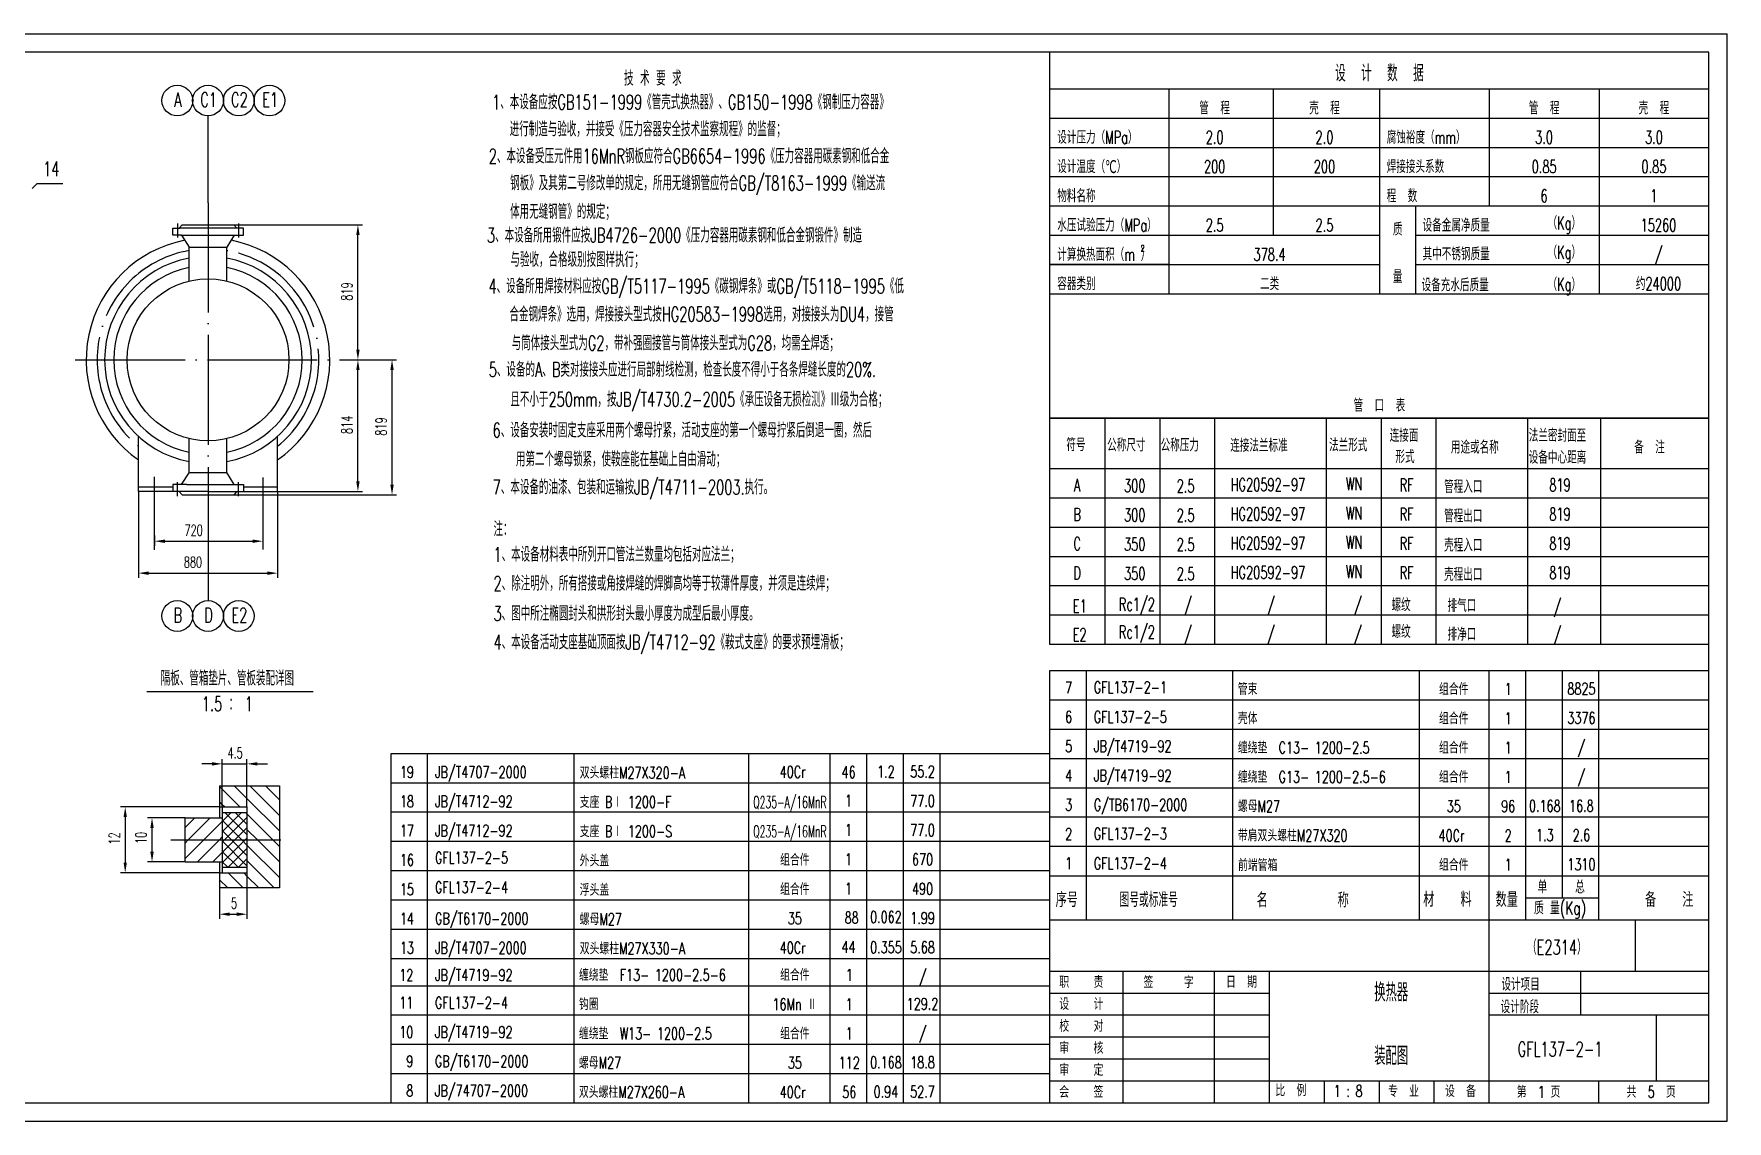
# Model space of a CAD drawing. Extents: x -955 to 1252, y 69 to 1417.
# Drawn here: x -147.1 to 315.5, y 814.5 to 1111.5 of the extents above; entities that cross this region are included whole.
import ezdxf
from ezdxf.enums import TextEntityAlignment as Align

# ---------------------------------------------------------------- set-up
doc = ezdxf.new("R2010")
doc.units = 0
doc.header["$MEASUREMENT"] = 0
doc.linetypes.add('DASHDOT-M', pattern=[36, 30, -3, 0, -3])
doc.layers.get('0').update_dxf_attribs({"linetype": 'CONTINUOUS'})
for name, color, linetype in [('CDR_DWG1', 4, 'CONTINUOUS'), ('CDR_DWG2', 2, 'CONTINUOUS'), ('CDR_DWG3', 1, 'DASHDOT-M')]:
    doc.layers.add(name, color=color, linetype=linetype)
doc.styles.add('HZ', font='romans', dxfattribs={"width": 0.7, "bigfont": 'hz'})

msp = doc.modelspace()

# ---------------------------------------------------------------- linework, layer by layer
for p, q in [((-525.52, 1111.53), (315.48, 1111.53)), ((-525.52, 1111.53), (315.48, 1111.53)), ((315.48, 814.53), (315.48, 1111.53)), ((-99.52, 1065.39), (-99.52, 1089.11)), ((130.48, 1088.53), (310.48, 1088.53)), ((130.48, 1080.53), (310.48, 1080.53)), ((-147.59, 1069.26), (-146.17, 1070.67)), ((-146.17, 1070.67), (-139.17, 1070.67)), ((130.48, 1072.53), (310.48, 1072.53)), ((130.48, 1064.53), (310.48, 1064.53)), ((230.48, 1040.53), (230.48, 1064.53)), ((-92.44, 1059.37), (-57.32, 1059.37)), ((-58.57, 1025.29), (-58.57, 1056.57)), ((130.48, 1056.53), (220.48, 1056.53)), ((230.48, 1056.53), (310.48, 1056.53)), ((130.48, 1048.53), (220.48, 1048.53)), ((162.94, 1048.53), (130.48, 1048.53)), ((230.48, 1048.53), (310.48, 1048.53)), ((130.48, 1040.53), (310.48, 1040.53)), ((130.48, 1040.53), (310.48, 1040.53)), ((130.48, 1040.53), (310.48, 1040.53)), ((130.48, 1040.53), (220.48, 1040.53)), ((220.48, 1040.53), (310.48, 1040.53)), ((-63.17, 1022.49), (-57.32, 1022.49)), ((-56.65, 1022.49), (-48, 1022.49)), ((-58.57, 989.32), (-58.57, 1019.69)), ((-49.25, 988.4), (-49.25, 1019.69)), ((130.48, 1006.53), (310.48, 1006.53)), ((310.48, 992.72), (130.48, 992.72)), ((-118.52, 986.52), (-118.52, 962.97)), ((-92.44, 985.6), (-48, 985.6)), ((-80.52, 986.52), (-80.52, 962.97)), ((-80.52, 986.52), (-57.32, 986.52)), ((-114.11, 970.62), (-114.11, 984.1)), ((-84.52, 984.1), (-84.52, 970.68)), ((310.48, 984.72), (130.48, 984.72)), ((-99.52, 980.17), (-99.52, 956.71)), ((310.48, 976.72), (130.48, 976.72)), ((-114.11, 974.49), (-114.11, 971.7)), ((-111.31, 972.95), (-87.32, 972.95)), ((-84.52, 974.49), (-84.52, 971.7)), ((310.48, 968.72), (130.48, 968.72)), ((-115.72, 964.22), (-83.32, 964.22)), ((310.48, 960.72), (130.48, 960.72)), ((310.48, 952.72), (130.48, 952.72)), ((130.47, 937.62), (310.47, 937.62)), ((130.47, 929.62), (310.47, 929.62)), ((130.47, 921.62), (310.47, 921.62)), ((-98.42, 912.13), (-101.22, 912.13)), ((-95.62, 900.37), (-95.62, 913.38)), ((-95.62, 912.13), (-88.87, 912.13)), ((-88.87, 900.37), (-88.87, 913.38)), ((-86.07, 912.13), (-83.27, 912.13)), ((130.47, 913.62), (310.47, 913.62)), ((-49.52, 906.98), (130.48, 906.98)), ((-95.62, 905.2), (-96.37, 905.95)), ((-90.79, 900.37), (-95.62, 905.2)), ((-88.87, 902.69), (-92.33, 906.16)), ((-79.99, 893.82), (-88.87, 902.69)), ((-79.99, 898.06), (-88.09, 906.16)), ((-79.99, 902.3), (-83.85, 906.16)), ((130.47, 905.62), (310.47, 905.62)), ((-96.37, 900.37), (-123.39, 900.37)), ((-122.14, 897.57), (-122.14, 885.17)), ((-95.62, 900.96), (-96.37, 901.71)), ((-95.03, 900.37), (-95.62, 900.96)), ((-90.34, 898.87), (-95.62, 893.59)), ((-93.17, 898.87), (-95.62, 896.42)), ((-88.87, 897.51), (-95.01, 891.37)), ((-88.87, 892.79), (-94.95, 898.87)), ((-88.87, 895.62), (-92.12, 898.87)), ((-88.87, 898.45), (-89.29, 898.87)), ((-81.79, 891.37), (-88.87, 898.45)), ((-49.52, 898.98), (130.48, 898.98)), ((130.47, 897.62), (310.47, 897.62)), ((-105.8, 897.37), (-116.07, 897.37)), ((-114.82, 888.17), (-114.82, 894.57)), ((-105.8, 894.73), (-103.15, 897.37)), ((-104.91, 891.37), (-98.91, 897.37)), ((-100.67, 891.37), (-95.62, 896.42)), ((-90.27, 891.37), (-95.62, 896.71)), ((-93.1, 891.37), (-95.62, 893.88)), ((-88.87, 894.69), (-92.18, 891.37)), ((-86.03, 891.37), (-88.87, 894.21)), ((-105.8, 886.24), (-100.67, 891.37)), ((-105.8, 890.48), (-104.91, 891.37)), ((-102.42, 885.37), (-96.42, 891.37)), ((-96.42, 891.37), (-95.62, 892.18)), ((-95.01, 891.37), (-95.62, 890.76)), ((-92.18, 891.37), (-95.62, 887.94)), ((-89.35, 891.37), (-95.62, 885.11)), ((-88.87, 884.31), (-95.62, 891.06)), ((-91.26, 883.87), (-95.62, 888.23)), ((-88.87, 889.03), (-94.02, 883.87)), ((-88.87, 887.13), (-93.1, 891.37)), ((-88.87, 889.96), (-90.27, 891.37)), ((-88.87, 891.86), (-89.35, 891.37)), ((-79.99, 881.09), (-88.87, 889.96)), ((-79.99, 885.33), (-86.03, 891.37)), ((-79.99, 889.58), (-81.79, 891.37)), ((-49.52, 890.98), (130.48, 890.98)), ((130.47, 889.62), (310.47, 889.62)), ((-105.8, 885.37), (-116.07, 885.37)), ((-98.18, 885.37), (-95.62, 887.94)), ((-94.09, 883.87), (-95.62, 885.4)), ((-88.87, 886.2), (-91.2, 883.87)), ((-81.41, 878.27), (-88.87, 885.72)), ((-96.37, 882.37), (-123.39, 882.37)), ((-96.37, 882.37), (-88.87, 882.37)), ((-94.14, 878.27), (-96.37, 880.49)), ((-89.9, 878.27), (-94, 882.37)), ((-88.87, 881.48), (-89.76, 882.37)), ((-88.87, 882.37), (-88.87, 869.81)), ((-85.66, 878.27), (-88.87, 881.48)), ((-49.52, 882.98), (130.48, 882.98)), ((130.47, 881.53), (310.47, 881.53)), ((130.47, 881.53), (310.47, 881.53)), ((280.47, 875.53), (280.47, 881.53)), ((-96.37, 878.27), (-96.37, 869.81)), ((-49.52, 874.98), (130.48, 874.98)), ((260.47, 875.53), (280.47, 875.53)), ((-93.57, 871.06), (-91.67, 871.06)), ((-49.52, 866.98), (130.48, 866.98)), ((130.48, 869.53), (310.48, 869.53)), ((250.47, 819.53), (250.47, 869.53)), ((290.47, 855.53), (290.47, 869.53)), ((-49.52, 819.53), (-49.52, 859)), ((-49.52, 858.98), (130.48, 858.98)), ((-49.53, 851.53), (130.47, 851.53)), ((-49.52, 851.53), (130.48, 851.53)), ((130.47, 855.53), (310.47, 855.53)), ((150.47, 819.53), (150.47, 855.53)), ((175.47, 819.53), (175.47, 855.53)), ((190.47, 819.53), (190.47, 855.53)), ((275.47, 843.53), (275.47, 855.53)), ((130.47, 849.53), (190.47, 849.53)), ((250.47, 849.53), (310.47, 849.53)), ((-49.53, 843.53), (130.47, 843.53)), ((130.47, 843.53), (190.47, 843.53)), ((250.47, 843.53), (310.47, 843.53)), ((296.1, 843.53), (296.1, 825.53)), ((130.47, 837.53), (190.47, 837.53)), ((-49.53, 835.53), (130.47, 835.53)), ((130.47, 831.53), (190.47, 831.53)), ((-49.53, 827.53), (130.47, 827.53)), ((130.47, 825.53), (310.47, 825.53)), ((205.47, 819.53), (205.47, 825.53)), ((220.47, 819.53), (220.47, 825.53)), ((235.47, 819.53), (235.47, 825.53)), ((280.47, 819.53), (280.47, 825.53)), ((-525.52, 814.53), (315.48, 814.53))]:
    msp.add_line(p, q)
for points in [[(-59.04, 1056.57), (-58.1, 1056.57), (-58.57, 1059.37)], [(-59.04, 1025.29), (-58.1, 1025.29), (-58.57, 1022.49)], [(-59.04, 1019.69), (-58.1, 1019.69), (-58.57, 1022.49)], [(-49.72, 1019.69), (-48.79, 1019.69), (-49.25, 1022.49)], [(-59.04, 989.32), (-58.1, 989.32), (-58.57, 986.52)], [(-49.72, 988.4), (-48.79, 988.4), (-49.25, 985.6)], [(-111.31, 973.41), (-111.31, 972.48), (-114.11, 972.95)], [(-87.32, 973.41), (-87.32, 972.48), (-84.52, 972.95)], [(-115.72, 964.69), (-115.72, 963.75), (-118.52, 964.22)], [(-83.32, 964.69), (-83.32, 963.75), (-80.52, 964.22)], [(-98.42, 912.59), (-98.42, 911.66), (-95.62, 912.13)], [(-86.07, 912.59), (-86.07, 911.66), (-88.87, 912.13)], [(-122.6, 897.57), (-121.67, 897.57), (-122.14, 900.37)], [(-115.29, 894.57), (-114.35, 894.57), (-114.82, 897.37)], [(-115.29, 888.17), (-114.35, 888.17), (-114.82, 885.37)], [(-122.6, 885.17), (-121.67, 885.17), (-122.14, 882.37)], [(-93.57, 871.53), (-93.57, 870.59), (-96.37, 871.06)], [(-91.67, 871.53), (-91.67, 870.59), (-88.87, 871.06)]]:
    msp.add_solid(points)
at = {"layer": 'CDR_DWG1'}
for p, q in [((310.48, 1106.53), (-500.52, 1106.53)), ((130.48, 944.72), (130.48, 1106.53)), ((310.48, 819.53), (310.48, 1106.53)), ((130.48, 1096.53), (310.48, 1096.53)), ((162.94, 1096.53), (162.94, 1040.53)), ((191.46, 1096.53), (191.46, 1056.53)), ((220.48, 1096.53), (220.48, 1040.53)), ((250.48, 1096.53), (250.48, 1064.53)), ((280.48, 1096.53), (280.48, 1040.53)), ((-107.4, 1058.45), (-106.59, 1059.37)), ((-106.59, 1059.37), (-92.44, 1059.37)), ((-91.64, 1058.45), (-92.44, 1059.37)), ((-109.17, 1056.52), (-109.17, 1058.45)), ((-109.17, 1058.45), (-107.24, 1058.45)), ((-106.8, 1056.52), (-109.17, 1056.52)), ((-89.86, 1058.45), (-107.35, 1058.45)), ((-106.93, 1056.52), (-89.86, 1056.52)), ((-106.8, 1056.52), (-104.67, 1053.31)), ((-92.38, 1056.52), (-94.37, 1053.29)), ((-89.86, 1056.52), (-89.86, 1058.45)), ((-104.67, 1044), (-104.67, 1053.35)), ((-104.57, 1053.29), (-94.37, 1053.29)), ((-94.37, 1044), (-94.37, 1053.35)), ((310.48, 1006.53), (130.48, 1006.53)), ((145.48, 1006.53), (145.48, 944.72)), ((160.48, 1006.53), (160.48, 944.72)), ((175.48, 1006.53), (175.48, 944.72)), ((205.92, 1006.53), (205.92, 944.72)), ((220.92, 1006.53), (220.92, 944.72)), ((235.92, 1006.53), (235.92, 944.72)), ((260.92, 1006.53), (260.92, 944.72)), ((280.92, 1006.53), (280.92, 944.72)), ((-118.52, 986.52), (-118.52, 1001.58)), ((-104.67, 991.68), (-104.67, 1000.97)), ((-94.37, 991.68), (-94.37, 1000.97)), ((-80.52, 986.52), (-80.52, 1001.58)), ((-106.8, 988.45), (-104.67, 991.66)), ((-104.57, 991.68), (-94.37, 991.68)), ((-92.38, 988.45), (-94.37, 991.68)), ((-109.17, 987.72), (-118.52, 987.72)), ((-99.52, 986.52), (-118.52, 986.52)), ((-105.31, 988.45), (-109.17, 988.45)), ((-109.17, 988.45), (-109.17, 986.52)), ((-107.4, 986.52), (-106.59, 985.6)), ((-106.59, 985.6), (-92.44, 985.6)), ((-105.31, 988.45), (-93.72, 988.45)), ((-100.16, 985.6), (-92.36, 985.6)), ((-99.52, 986.52), (-80.52, 986.52)), ((-93.72, 988.45), (-89.86, 988.45)), ((-91.64, 986.52), (-92.44, 985.6)), ((-91.55, 986.52), (-92.36, 985.6)), ((-89.86, 988.45), (-89.86, 986.52)), ((-80.52, 987.72), (-89.86, 987.72)), ((-80.52, 986.52), (-80.52, 987.72)), ((310.48, 944.72), (130.48, 944.72)), ((130.47, 819.53), (130.47, 937.62)), ((140.47, 869.53), (140.47, 937.62)), ((180.47, 869.53), (180.47, 937.62)), ((231.47, 869.53), (231.47, 937.62)), ((250.47, 869.53), (250.47, 937.62)), ((260.47, 869.53), (260.47, 937.62)), ((270.47, 875.53), (270.47, 937.62)), ((280.47, 869.53), (280.47, 937.62)), ((-49.52, 914.98), (130.48, 914.98)), ((-49.52, 858.98), (-49.52, 914.98)), ((-39.52, 819.53), (-39.52, 914.98)), ((0.48, 819.53), (0.48, 914.98)), ((48.22, 819.53), (48.22, 914.98)), ((70.48, 819.53), (70.48, 914.98)), ((80.48, 819.53), (80.48, 914.98)), ((90.48, 819.53), (90.48, 914.98)), ((100.48, 819.53), (100.48, 914.98)), ((-96.37, 906.16), (-79.99, 906.16)), ((-96.37, 906.16), (-96.37, 897.37)), ((-79.99, 906.16), (-79.99, 878.27)), ((-96.37, 900.37), (-88.87, 900.37)), ((-95.62, 900.37), (-95.62, 882.37)), ((-95.62, 898.87), (-88.87, 898.87)), ((-88.87, 900.37), (-88.87, 882.37)), ((-105.8, 885.37), (-105.8, 897.37)), ((-105.8, 897.37), (-95.62, 897.37)), ((-105.8, 885.37), (-95.62, 885.37)), ((-96.37, 885.37), (-96.37, 878.27)), ((-95.62, 883.87), (-88.87, 883.87)), ((-79.99, 878.27), (-96.37, 878.27)), ((130.48, 869.53), (310.48, 869.53)), ((250.47, 819.53), (250.47, 869.53)), ((-500.52, 819.53), (310.48, 819.53))]:
    msp.add_line(p, q, dxfattribs=at)
msp.add_circle((-99.52, 1022.49), 22.12, dxfattribs=at)
for radius, start, end in [(33.28, 101.0374, 235.1806), (33.28, 304.8194, 78.9386), (28.25, 100.5143, 259.4964), (28.25, 280.5036, 79.5116), (25.74, 101.5556, 258.4562), (25.74, 281.5438, 78.473)]:
    msp.add_arc((-99.52, 1022.49), radius, start, end, dxfattribs=at)
at = {"layer": 'CDR_DWG2'}
msp.add_line((-116.27, 931.89), (-70.79, 931.89), dxfattribs=at)
for centre in [(-107.91, 1093.31), (-99.52, 1093.31), (-91.12, 1093.31), (-82.73, 1093.31), (-107.91, 952.52), (-99.52, 952.52), (-91.12, 952.52)]:
    msp.add_circle(centre, 4.2, dxfattribs=at)
at = {"layer": 'CDR_DWG3', "linetype": 'DASHDOT-M'}
for p, q in [((-99.52, 1065.39), (-99.52, 980.17)), ((-107.89, 1059.74), (-107.89, 1055.88)), ((-91.15, 1059.74), (-91.15, 1055.88)), ((-135.8, 1022.49), (-56.65, 1022.49)), ((-114.11, 984.1), (-114.11, 990.53)), ((-84.52, 990.38), (-84.52, 984.1)), ((-107.89, 985.23), (-107.89, 989.09)), ((-91.15, 985.23), (-91.15, 989.09)), ((-109.67, 891.37), (-76.88, 891.37))]:
    msp.add_line(p, q, dxfattribs=at)
for start, end in [(99.8039, 231.1288), (308.8712, 80.2202)]:
    msp.add_arc((-99.52, 1022.49), 30.28, start, end, dxfattribs=at)

# ---------------------------------------------------------------- texts
at = {"style": 'HZ'}
for s, height, width, p in [('          技 术 要 求', 4, 0.65, (-5.25, 1097.4)), ('1、本设备应按GB151-1999《管壳式换热器》、GB150-1998《钢制压力容器》', 4, 0.65, (-21.91, 1090.91)), ('  进行制造与验收，并接受《压力容器安全技术监察规程》的监督；', 4, 0.65, (-20.67, 1083.53)), ('设计压力（MPa）', 3.5, 0.65, (132.48, 1081.53)), ('腐蚀裕度（mm）', 3.5, 0.65, (222.48, 1081.53)), ('2、本设备受压元件用16MnR钢板应符合GB6654-1996《压力容器用碳素钢和低合金', 4, 0.65, (-22.83, 1076.16)), ('钢板》及其第二号修改单的规定，所用无缝钢管应符合GB/T8163-1999《输送流', 4, 0.65, (-16.98, 1068.78)), ('设计温度（℃）', 3.5, 0.65, (132.48, 1073.53)), ('焊接接头系数', 3.5, 0.65, (222.48, 1073.53)), ('物料名称', 3.5, 0.65, (132.48, 1065.53)), ('程  数', 3.5, 0.65, (222.48, 1065.53)), ('体用无缝钢管》的规定；', 4, 0.65, (-16.98, 1060.98)), ('水压试验压力（MPa）', 3.5, 0.65, (132.48, 1057.53)), ('设备金属净质量', 3.5, 0.65, (232.29, 1057.51)), ('（Kg）', 3.5, 0.65, (266.42, 1058.12)), ('3、本设备所用锻件应按JB4726-2000《压力容器用碳素钢和低合金钢锻件》制造', 4, 0.65, (-23.32, 1054.52)), ('与验收，合格级别按图样执行；', 4, 0.65, (-16.9, 1047.89)), ('计算换热面积（m ）', 3.5, 0.65, (132.48, 1049.53)), ('2', 1.75, 0.65, (155.25, 1052.07)), ('其中不锈钢质量', 3.5, 0.65, (232.29, 1049.65)), ('（Kg）', 3.5, 0.65, (266.42, 1050.12)), ('容器类别', 3.5, 0.65, (132.48, 1041.53)), ('4、设备所用焊接材料应按GB/T5117-1995《碳钢焊条》或GB/T5118-1995《低', 4, 0.65, (-22.91, 1040.63)), ('设备充水后质量', 3.5, 0.65, (232.02, 1041.19)), ('（Kg）', 3.5, 0.65, (266.42, 1041.35)), ('合金钢焊条》选用，焊接接头型式按HG20583-1998选用，对接接头为DU4，接管', 4, 0.65, (-17.17, 1032.94)), ('与筒体接头型式为G2，带补强圈接管与筒体接头型式为G28，均需全焊透；', 4, 0.65, (-16.57, 1025.08)), ('5、设备的A、B类对接接头应进行局部射线检测，检查长度不得小于各条焊缝长度的20%.', 4, 0.65, (-22.83, 1017.85)), ('且不小于250mm，按JB/T4730.2-2005《承压设备无损检测》Ⅲ级为合格；', 4, 0.65, (-16.92, 1009.7)), ('6、设备安装时固定支座采用两个螺母拧紧，活动支座的第一个螺母拧紧后倒退一圈，然后', 4, 0.65, (-21.77, 1001.27)), ('连接面', 3.5, 0.65, (223.3, 1000.09)), ('法兰密封面至', 3.5, 0.65, (261.28, 1000.09)), ('符号', 3.5, 0.65, (134.96, 997.56)), ('公称尺寸', 3.5, 0.65, (146.11, 997.46)), ('公称压力', 3.5, 0.65, (160.72, 997.46)), ('连接法兰标准', 3.5, 0.65, (179.73, 997.36)), ('法兰形式', 3.5, 0.65, (206.73, 997.46)), ('用途或名称', 3.5, 0.65, (240.01, 996.88)), ('备  注', 3.5, 0.65, (290.1, 996.88)), ('  用第二个螺母锁紧，使鞍座能在基础上自由滑动；', 4, 0.65, (-18.97, 993.36)), (' 形式', 3.5, 0.65, (223.3, 994.27)), ('设备中心距离', 3.5, 0.65, (261.28, 994.1)), ('7、本设备的油漆、包装和运输按JB/T4711-2003.执行。', 4, 0.65, (-21.75, 985.71)), ('WN', 3.5, 0.65, (211.33, 986.87)), ('RF', 3.5, 0.65, (226, 986.57)), ('管程入口', 3.5, 0.65, (238.15, 986.11)), ('819', 3.5, 0.65, (266.89, 986.57)), ('WN', 3.5, 0.65, (211.33, 978.87)), ('RF', 3.5, 0.65, (226, 978.57)), ('管程出口', 3.5, 0.65, (238.15, 978.11)), ('819', 3.5, 0.65, (266.89, 978.57)), ('注：', 4, 0.65, (-21.52, 974.3)), ('1、本设备材料表中所列开口管法兰数量均包括对应法兰；', 4, 0.65, (-21.53, 967.35)), ('WN', 3.5, 0.65, (211.33, 970.87)), ('RF', 3.5, 0.65, (226, 970.57)), ('壳程入口', 3.5, 0.65, (238.15, 970.11)), ('819', 3.5, 0.65, (266.89, 970.57)), ('880', 3, 0.65, (-106.14, 965.72)), ('2、除注明外，所有搭接或角接焊缝的焊脚高均等于较薄件厚度，并须是连续焊；', 4, 0.65, (-21.53, 959.43)), ('WN', 3.5, 0.65, (211.33, 962.87)), ('RF', 3.5, 0.65, (226, 962.57)), ('壳程出口', 3.5, 0.65, (238.15, 962.11)), ('819', 3.5, 0.65, (266.89, 962.57)), ('Rc1/2', 3.5, 0.65, (149.31, 953.97)), ('/', 3.5, 0.65, (167.15, 953.83)), ('/', 3.5, 0.65, (189.78, 953.83)), ('/', 3.5, 0.65, (213.53, 953.83)), ('螺纹', 3.5, 0.65, (223.78, 953.81)), ('3、图中所注椭圆封头和拱形封头最小厚度为成型后最小厚度。', 4, 0.65, (-21.53, 951.2)), ('E1', 3.5, 0.65, (136.71, 953.5)), ('排气口', 3.5, 0.65, (239.1, 953.63)), ('/', 3.5, 0.65, (268.01, 953.32)), ('E2', 3.5, 0.65, (136.71, 945.66)), ('Rc1/2', 3.5, 0.65, (149.31, 946.38)), ('/', 3.5, 0.65, (167.15, 945.98)), ('/', 3.5, 0.65, (189.78, 945.98)), ('/', 3.5, 0.65, (213.53, 945.98)), ('螺纹', 3.5, 0.65, (223.78, 946.52)), ('排净口', 3.5, 0.65, (239.1, 945.78)), ('/', 3.5, 0.65, (268.01, 945.77)), ('4、本设备活动支座基础顶面按JB/T4712-92《鞍式支座》的要求预埋滑板；', 4, 0.65, (-21.52, 943.39)), ('GFL137-2-1', 3.2, 0.7, (142.47, 931.43)), ('管束', 3.2, 0.7, (181.81, 930.96)), ('GFL137-2-5', 3.2, 0.7, (142.47, 923.34)), ('壳体', 3.2, 0.7, (181.81, 922.96)), ('4.5', 3, 0.65, (-94.19, 913.63)), ('JB/T4719-92', 3.2, 0.7, (142.47, 915.34)), ('缠绕垫  C13- 1200-2.5', 3.2, 0.7, (181.81, 914.96)), ('JB/T4707-2000', 3.2, 0.7, (-37.52, 908.27)), ('双头螺柱M27X320-A', 3.2, 0.7, (2.02, 908.1)), ('JB/T4719-92', 3.2, 0.7, (142.47, 907.34)), ('缠绕垫  G13- 1200-2.5-6', 3.2, 0.7, (181.81, 906.96)), ('JB/T4712-92', 3.2, 0.7, (-37.52, 900.27)), ('支座 BⅠ 1200-F', 3.2, 0.7, (2.02, 900.1)), ('G/TB6170-2000', 3.2, 0.7, (142.47, 899.34)), ('螺母M27', 3.2, 0.7, (181.81, 898.96)), ('JB/T4712-92', 3.2, 0.7, (-37.52, 892.27)), ('支座 BⅠ 1200-S', 3.2, 0.7, (2.02, 892.1)), ('GFL137-2-3', 3.2, 0.7, (142.47, 891.43)), ('带肩双头螺柱M27X320', 3.2, 0.7, (181.81, 890.96)), ('GFL137-2-5', 3.2, 0.7, (-37.52, 884.88)), ('外头盖', 3.2, 0.7, (2.02, 884.1)), ('GFL137-2-4', 3.2, 0.7, (142.47, 883.34)), ('前端管箱', 3.2, 0.7, (181.86, 882.87)), ('GFL137-2-4', 3.2, 0.7, (-37.52, 876.79)), ('浮头盖', 3.2, 0.7, (2.02, 876.1)), ('单', 3.5, 0.7, (263.65, 876.78)), ('总', 3.5, 0.7, (273.92, 876.73)), ('5', 3, 0.65, (-93.27, 872.56)), ('序号', 4, 0.8, (132.04, 873.01)), ('图号或标准号', 4, 0.7, (149.49, 873.03)), ('名        称', 4, 0.8, (186.96, 872.91)), ('材   料', 4, 0.8, (232.44, 873.08)), ('数量', 4, 0.8, (252.23, 873.03)), ('质 量(Kg)', 3.5, 0.7, (262.71, 871.01)), ('备   注', 4, 0.8, (293.04, 873.03)), ('GB/T6170-2000', 3.2, 0.7, (-37.52, 868.27)), ('螺母M27', 3.2, 0.7, (2.02, 868.1)), ('JB/T4707-2000', 3.2, 0.7, (-37.52, 860.27)), ('双头螺柱M27X330-A', 3.2, 0.7, (2.02, 860.1)), ('（E2314）', 4, 0.65, (260.85, 860.03)), ('JB/T4719-92', 3.2, 0.7, (-37.52, 852.82)), ('缠绕垫  F13- 1200-2.5-6', 3.2, 0.7, (1.82, 852.87)), ('职    责', 3.2, 0.7, (133.03, 850.92)), ('签     字', 3.2, 0.7, (156.04, 850.87)), ('日  期', 3.2, 0.7, (178.59, 850.96)), ('设计项目', 3.5, 0.65, (253.82, 850.15)), ('GFL137-2-4', 3.2, 0.7, (-37.53, 845.26)), ('钩圈', 3.2, 0.7, (1.81, 844.87)), ('设    计', 3.2, 0.7, (133.03, 844.92)), ('设计阶段', 3.5, 0.65, (253.61, 844)), ('校    对', 3.2, 0.7, (133.03, 838.92)), ('JB/T4719-92', 3.2, 0.7, (-37.53, 837.26)), ('缠绕垫  W13- 1200-2.5', 3.2, 0.7, (1.81, 836.87)), ('GB/T6170-2000', 3.2, 0.7, (-37.53, 829.26)), ('审    核', 3.2, 0.7, (133.03, 832.92)), ('GFL137-2-1', 4, 0.65, (258.25, 832.21)), ('螺母M27', 3.2, 0.7, (1.81, 828.87)), ('审    定', 3.2, 0.7, (133.03, 826.92)), ('JB/74707-2000', 3.2, 0.7, (-37.53, 821.26)), ('双头螺柱M27X260-A', 3.2, 0.7, (1.81, 820.87)), ('会    签', 3.2, 0.7, (133.03, 820.92)), ('比  例', 3.2, 0.7, (192.06, 821.34)), ('1 : 8', 3.2, 0.7, (208.02, 821.16)), ('专  业', 3.2, 0.7, (222.84, 821.13)), ('设  备', 3.2, 0.7, (238.41, 821.13)), ('第  1 页', 3.2, 0.7, (258.01, 820.93)), ('共  5  页', 3.2, 0.7, (288.01, 820.93))]:
    msp.add_text(s, height=height, dxfattribs=dict(at, width=width)).set_placement(p)
for s, height, width, p in [('设  计  数  据', 4.5, 0.68, (220.48, 1098.53)), ('管  程', 3.5, 0.65, (175.48, 1089.53)), ('壳  程', 3.5, 0.65, (205.48, 1089.53)), ('管  程', 3.5, 0.65, (265.48, 1089.53)), ('壳  程', 3.5, 0.65, (295.48, 1089.53)), ('2.0', 3.5, 0.65, (175.48, 1081.53)), ('2.0', 3.5, 0.65, (205.48, 1081.53)), ('3.0', 3.5, 0.65, (265.48, 1081.53)), ('3.0', 3.5, 0.65, (295.48, 1081.53)), ('200', 3.5, 0.65, (175.48, 1073.53)), ('200', 3.5, 0.65, (205.48, 1073.53)), ('0.85', 3.5, 0.65, (265.48, 1073.53)), ('0.85', 3.5, 0.65, (295.48, 1073.53)), ('6', 3.5, 0.65, (265.48, 1065.53)), ('1', 3.5, 0.65, (295.48, 1065.53)), ('2.5', 3.5, 0.65, (175.48, 1057.53)), ('2.5', 3.5, 0.65, (205.48, 1057.53)), ('15260', 3.5, 0.65, (296.73, 1057.53)), ('378.4', 3.5, 0.65, (190.48, 1049.53)), ('/', 3.5, 0.65, (296.73, 1049.53)), ('二类', 3.5, 0.65, (190.48, 1041.53)), ('约24000', 3.5, 0.65, (296.73, 1041.53)), ('管  口  表', 3.5, 0.65, (220.48, 1008.3)), ('A', 3.5, 0.65, (137.9, 986.51)), ('HG20592-97', 3.5, 0.65, (190.05, 986.64)), ('300', 3.5, 0.65, (153.64, 986.37)), ('2.5', 3.5, 0.65, (167.55, 986.28)), ('B', 3.5, 0.65, (137.9, 978.51)), ('300', 3.5, 0.65, (153.64, 978.37)), ('2.5', 3.5, 0.65, (167.55, 978.28)), ('HG20592-97', 3.5, 0.65, (190.05, 978.64)), ('C', 3.5, 0.65, (137.9, 970.51)), ('350', 3.5, 0.65, (153.64, 970.37)), ('2.5', 3.5, 0.65, (167.55, 970.28)), ('HG20592-97', 3.5, 0.65, (190.05, 970.64)), ('D', 3.5, 0.65, (137.9, 962.51)), ('350', 3.5, 0.65, (153.64, 962.37)), ('2.5', 3.5, 0.65, (167.55, 962.28)), ('HG20592-97', 3.5, 0.65, (190.05, 962.64)), ('组合件', 3.2, 0.7, (240.79, 930.96)), ('1', 3.2, 0.7, (255.67, 930.96)), ('8825', 3.2, 0.7, (275.67, 931.05)), ('组合件', 3.2, 0.7, (240.79, 922.96)), ('1', 3.2, 0.7, (255.67, 922.96)), ('3376', 3.2, 0.7, (275.67, 923.05)), ('组合件', 3.2, 0.7, (240.79, 914.96)), ('1', 3.2, 0.7, (255.67, 914.96)), ('/', 3.2, 0.7, (275.67, 915.05)), ('40Cr ', 3.2, 0.7, (60.98, 908.32)), ('46', 3.2, 0.7, (75.48, 908.26)), ('1.2', 3.2, 0.7, (85.68, 908.41)), ('55.2', 3.2, 0.7, (95.68, 908.41)), ('组合件', 3.2, 0.7, (240.79, 906.96)), ('1', 3.2, 0.7, (255.67, 906.96)), ('/', 3.2, 0.7, (275.67, 907.05)), ('Q235-A/16MnR', 3.2, 0.58, (59.44, 900.06)), ('1', 3.2, 0.7, (75.48, 900.47)), ('77.0', 3.2, 0.7, (95.68, 900.41)), ('35', 3.2, 0.7, (240.79, 898.96)), ('96', 3.2, 0.7, (255.67, 898.96)), ('0.168', 3.2, 0.7, (265.67, 899.05)), ('16.8', 3.2, 0.7, (275.67, 899.05)), ('Q235-A/16MnR', 3.2, 0.58, (59.44, 892.06)), ('1', 3.2, 0.7, (75.48, 892.47)), ('77.0', 3.2, 0.7, (95.68, 892.41)), ('40Cr ', 3.2, 0.7, (240.97, 890.96)), ('2', 3.2, 0.7, (255.67, 890.96)), ('1.3', 3.2, 0.7, (265.67, 891.05)), ('2.6', 3.2, 0.7, (275.67, 891.05)), ('组合件', 3.2, 0.7, (60.79, 884.32)), ('1', 3.2, 0.7, (75.48, 884.47)), ('670', 3.2, 0.7, (95.68, 884.41)), ('组合件', 3.2, 0.7, (240.79, 882.96)), ('1', 3.2, 0.7, (255.67, 882.96)), ('1310', 3.2, 0.7, (275.67, 883.05)), ('组合件', 3.2, 0.7, (60.79, 876.32)), ('1', 3.2, 0.7, (75.48, 876.47)), ('490', 3.2, 0.7, (95.68, 876.41)), ('35', 3.2, 0.7, (60.79, 868.32)), ('88', 3.2, 0.7, (76.31, 868.53)), ('0.062', 3.2, 0.7, (85.67, 868.69)), ('1.99', 3.2, 0.7, (95.68, 868.41)), ('40Cr ', 3.2, 0.7, (60.98, 860.32)), ('44', 3.2, 0.7, (75.48, 860.53)), ('0.355', 3.2, 0.7, (85.68, 860.41)), ('5.68', 3.2, 0.7, (95.68, 860.41)), ('组合件', 3.2, 0.7, (60.79, 852.87)), ('1', 3.2, 0.7, (75.68, 852.87)), ('/', 3.2, 0.7, (95.68, 852.41)), ('16Mn Ⅱ', 3.2, 0.7, (60.79, 844.87)), ('1', 3.2, 0.7, (75.67, 844.87)), ('129.2', 3.2, 0.7, (95.67, 844.96)), ('组合件', 3.2, 0.7, (60.79, 836.87)), ('1', 3.2, 0.7, (75.67, 836.87)), ('/', 3.2, 0.7, (95.67, 836.96)), ('35', 3.2, 0.7, (60.79, 828.87)), ('112', 3.2, 0.7, (75.67, 828.87)), ('0.168', 3.2, 0.7, (85.67, 828.96)), ('18.8', 3.2, 0.7, (95.67, 828.96)), ('40Cr ', 3.2, 0.7, (60.97, 820.87)), ('56', 3.2, 0.7, (75.67, 820.87)), ('0.94', 3.2, 0.7, (85.67, 820.96)), ('52.7', 3.2, 0.7, (95.67, 820.96))]:
    msp.add_text(s, height=height, dxfattribs=dict(at, width=width)).set_placement(p, align=Align.CENTER)
at = {"style": 'HZ', "width": 0.65}
for s, height, p in [('质', 3.5, (225.48, 1058.33)), ('量', 3.5, (225.48, 1045.33)), ('换热器', 5, (223.71, 849.97)), ('装配图', 5, (223.71, 832.63))]:
    msp.add_text(s, height=height, dxfattribs=at).set_placement(p, align=Align.MIDDLE)
for s, p in [('819', (-60.07, 1038.65)), ('814', (-60.07, 1002.23)), ('819', (-50.75, 1001.77)), ('12', (-123.64, 890.07)), ('10', (-116.32, 890.23))]:
    msp.add_text(s, height=3, rotation=90, dxfattribs=at).set_placement(p)
at = {"style": 'HZ', "width": 0.7}
for s, p in [('7', (136.56, 931.34)), ('6', (136.56, 923.34)), ('5', (136.56, 915.34)), ('19', (-43.26, 908.27)), ('4', (136.56, 907.34)), ('18', (-43.26, 900.27)), ('3', (136.56, 899.34)), ('17', (-43.26, 892.27)), ('2', (136.56, 891.34)), ('16', (-43.26, 884.27)), ('1', (136.56, 883.34)), ('15', (-43.26, 876.27)), ('14', (-43.26, 868.27)), ('13', (-43.26, 860.27)), ('12', (-43.43, 852.82)), ('11', (-43.44, 845.26)), ('10', (-43.44, 837.26)), ('9', (-43.44, 829.26)), ('8', (-43.44, 821.26))]:
    msp.add_text(s, height=3.2, dxfattribs=at).set_placement(p, align=Align.RIGHT)
at = {"layer": 'CDR_DWG1', "style": 'HZ', "width": 0.65}
msp.add_text('14', height=4, dxfattribs=at).set_placement((-142.34, 1072.66), align=Align.CENTER)
msp.add_text('720', height=3, dxfattribs=at).set_placement((-105.94, 974.45))
at = {"layer": 'CDR_DWG2', "style": 'HZ', "width": 0.65}
for s, p in [('A', (-107.75, 1091.56)), ('C1', (-99.36, 1091.56)), ('C2', (-90.96, 1091.56)), ('E1', (-82.57, 1091.56)), ('B', (-107.75, 950.76)), ('D', (-99.36, 950.76)), ('E2', (-90.96, 950.76))]:
    msp.add_text(s, height=4, dxfattribs=at).set_placement(p, align=Align.CENTER)
for s, p in [('隔板、管箱垫片、管板装配详图', (-94.23, 935.72)), ('1.5 ： 1', (-94.23, 928.55))]:
    msp.add_text(s, height=4, dxfattribs=at).set_placement(p, align=Align.MIDDLE)

doc.saveas('drawing.dxf')
